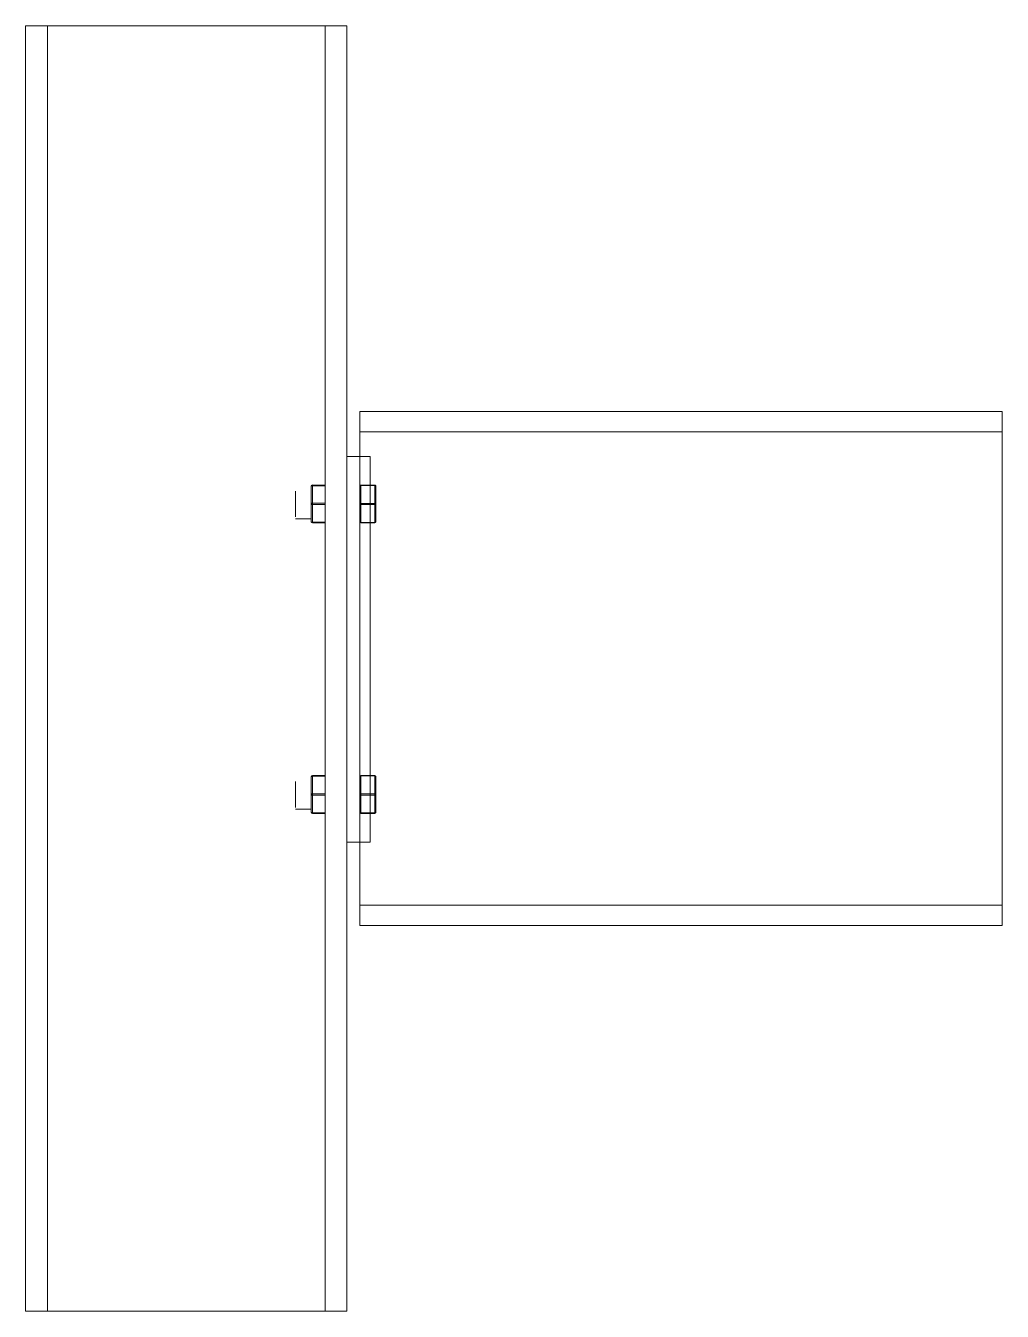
# Model space of a CAD drawing. Header units: millimetres. Extents: x 1095 to 1855, y 0 to 1000.
import ezdxf

# ---------------------------------------------------------------- set-up
doc = ezdxf.new("R2010")
doc.units = ezdxf.units.MM
doc.header["$MEASUREMENT"] = 0

# ---------------------------------------------------------------- blocks, each defined once
blk = doc.blocks.new('A$C644E708A')
at = {"color": 0, "linetype": 'Continuous', "lineweight": 0, "extrusion": (0, 1, 2.22045e-16)}
for p, q in [((-144.4, 1000), (-144.4, 0)), ((-144.4, 1000), (-127.4, 1000)), ((-144.4, 0), (-144.4, 1000)), ((-127.4, 1000), (-144.4, 1000)), ((-127.4, 1000), (-127.4, 0)), ((88.6, 1000), (-127.4, 1000)), ((-127.4, 1000), (88.6, 1000)), ((-127.4, 0), (-127.4, 1000)), ((105.6, 1000), (88.6, 1000)), ((88.6, 1000), (88.6, 0)), ((88.6, 1000), (105.6, 1000)), ((88.6, 0), (88.6, 1000)), ((105.6, 1000), (105.6, 0)), ((105.6, 0), (105.6, 1000)), ((115.6, 684), (115.6, 700)), ((115.6, 700), (615.6, 700)), ((615.6, 700), (115.6, 700)), ((115.6, 684), (115.6, 700)), ((615.6, 684), (615.6, 700)), ((615.6, 700), (615.6, 684)), ((615.6, 684), (115.6, 684)), ((115.6, 665), (115.6, 684)), ((115.6, 684), (615.6, 684)), ((115.6, 665), (115.6, 684)), ((615.6, 316), (615.6, 684)), ((615.6, 684), (615.6, 316)), ((115.6, 665), (105.6, 665)), ((115.6, 665), (105.6, 665)), ((115.6, 365.1), (115.6, 665)), ((115.6, 665), (123.6, 665)), ((115.6, 365.1), (115.6, 665)), ((115.6, 665), (123.6, 665)), ((123.6, 642.7), (123.6, 665)), ((123.6, 665), (123.6, 642.7)), ((77.7, 628), (77.7, 641.7)), ((77.7, 641.7), (77.7, 628)), ((78.8, 642.7), (78.8, 642.2)), ((88.6, 642.7), (78.8, 642.7)), ((88.6, 642.7), (78.8, 642.7)), ((78.8, 642.2), (78.8, 642.7)), ((78.8, 628.5), (78.8, 642.2)), ((78.8, 642.2), (88.6, 642.2)), ((78.8, 642.2), (88.6, 642.2)), ((78.8, 628.5), (78.8, 642.2)), ((116.4, 642.7), (116.4, 642.4)), ((127.4, 642.7), (116.4, 642.7)), ((116.4, 642.7), (127.4, 642.7)), ((116.4, 642.6), (116.4, 642.7)), ((116.4, 642.4), (116.4, 642.6)), ((116.4, 642.4), (116.4, 628.4)), ((127.4, 642.4), (116.4, 642.4)), ((116.4, 642.4), (127.4, 642.4)), ((116.4, 628.4), (116.4, 642.4)), ((123.6, 613.3), (123.6, 642.7)), ((123.6, 642.7), (123.6, 613.3)), ((127.4, 642.4), (127.4, 642.7)), ((127.4, 642.7), (127.4, 642.4)), ((127.4, 628.4), (127.4, 642.4)), ((127.4, 642.4), (127.4, 628.4)), ((128.1, 628), (128.1, 642)), ((128.1, 642), (128.1, 628)), ((65.6, 618), (65.6, 638)), ((65.6, 638), (65.6, 636.2)), ((65.6, 638), (65.6, 636.2)), ((65.6, 638), (65.6, 618)), ((65.6, 636.2), (65.6, 618)), ((77.7, 614.3), (77.7, 628)), ((77.7, 628), (77.7, 614.3)), ((78.8, 628.5), (78.8, 627.5)), ((88.6, 628.5), (78.8, 628.5)), ((88.6, 628.5), (78.8, 628.5)), ((78.8, 627.5), (78.8, 628.5)), ((78.8, 627.5), (88.6, 627.5)), ((78.8, 613.8), (78.8, 627.5)), ((78.8, 627.5), (88.6, 627.5)), ((78.8, 613.8), (78.8, 627.5)), ((116.4, 628.4), (116.4, 627.6)), ((127.4, 628.4), (116.4, 628.4)), ((116.4, 628.4), (127.4, 628.4)), ((116.4, 628), (116.4, 628.4)), ((116.4, 627.6), (116.4, 628)), ((116.4, 613.6), (116.4, 627.6)), ((116.4, 627.6), (127.4, 627.6)), ((116.4, 627.6), (116.4, 613.6)), ((127.4, 627.6), (116.4, 627.6)), ((127.4, 627.6), (127.4, 628.4)), ((127.4, 628.4), (127.4, 627.6)), ((127.4, 613.6), (127.4, 627.6)), ((127.4, 627.6), (127.4, 613.6)), ((128.1, 614), (128.1, 628)), ((128.1, 628), (128.1, 614)), ((65.6, 616.5), (77.7, 616.5)), ((77.7, 616.5), (65.6, 616.5)), ((88.6, 613.8), (78.8, 613.8)), ((78.8, 613.8), (78.8, 613.3)), ((88.6, 613.8), (78.8, 613.8)), ((78.8, 613.3), (78.8, 613.8)), ((78.8, 613.3), (88.6, 613.3)), ((78.8, 613.3), (88.6, 613.3)), ((116.4, 613.6), (127.4, 613.6)), ((116.4, 613.6), (116.4, 613.3)), ((127.4, 613.6), (116.4, 613.6)), ((116.4, 613.4), (116.4, 613.6)), ((116.4, 613.3), (116.4, 613.4)), ((116.4, 613.3), (127.4, 613.3)), ((127.4, 613.3), (116.4, 613.3)), ((123.6, 416.7), (123.6, 613.3)), ((123.6, 613.3), (123.6, 416.7)), ((127.4, 613.3), (127.4, 613.6)), ((127.4, 613.6), (127.4, 613.3)), ((65.6, 392), (65.6, 412)), ((65.6, 412), (65.6, 410.2)), ((65.6, 412), (65.6, 392)), ((65.6, 412), (65.6, 392)), ((77.7, 402), (77.7, 415.7)), ((77.7, 415.7), (77.7, 402)), ((77.7, 410.2), (77.7, 412)), ((78.8, 416.7), (78.8, 416.2)), ((88.6, 416.7), (78.8, 416.7)), ((88.6, 416.7), (78.8, 416.7)), ((78.8, 416.2), (78.8, 416.7)), ((78.8, 402.5), (78.8, 416.2)), ((78.8, 416.2), (88.6, 416.2)), ((78.8, 416.2), (88.6, 416.2)), ((78.8, 402.5), (78.8, 416.2)), ((116.4, 416.7), (116.4, 416.4)), ((127.4, 416.7), (116.4, 416.7)), ((116.4, 416.7), (127.4, 416.7)), ((116.4, 416.6), (116.4, 416.7)), ((116.4, 416.4), (116.4, 416.6)), ((116.4, 402.4), (116.4, 416.4)), ((116.4, 416.4), (127.4, 416.4)), ((116.4, 416.4), (116.4, 402.4)), ((127.4, 416.4), (116.4, 416.4)), ((123.6, 387.3), (123.6, 416.7)), ((123.6, 416.7), (123.6, 387.3)), ((127.4, 416.4), (127.4, 416.7)), ((127.4, 416.7), (127.4, 416.4)), ((127.4, 402.4), (127.4, 416.4)), ((127.4, 416.4), (127.4, 402.4)), ((128.1, 416), (128.1, 402)), ((128.1, 402), (128.1, 416)), ((77.7, 388.3), (77.7, 402)), ((77.7, 402), (77.7, 388.3)), ((78.8, 402.5), (78.8, 401.5)), ((88.6, 402.5), (78.8, 402.5)), ((88.6, 402.5), (78.8, 402.5)), ((78.8, 401.5), (78.8, 402.5)), ((78.8, 401.5), (88.6, 401.5)), ((78.8, 387.8), (78.8, 401.5)), ((78.8, 387.8), (78.8, 401.5)), ((78.8, 401.5), (88.6, 401.5)), ((116.4, 402.4), (116.4, 401.6)), ((127.4, 402.4), (116.4, 402.4)), ((116.4, 402.4), (127.4, 402.4)), ((116.4, 402), (116.4, 402.4)), ((116.4, 401.6), (116.4, 402)), ((116.4, 387.6), (116.4, 401.6)), ((116.4, 401.6), (127.4, 401.6)), ((116.4, 401.6), (116.4, 387.6)), ((127.4, 401.6), (116.4, 401.6)), ((127.4, 401.6), (127.4, 402.4)), ((127.4, 402.4), (127.4, 401.6)), ((127.4, 387.6), (127.4, 401.6)), ((127.4, 401.6), (127.4, 387.6)), ((128.1, 402), (128.1, 388)), ((128.1, 388), (128.1, 402)), ((65.6, 390.5), (77.7, 390.5)), ((77.7, 390.5), (65.6, 390.5)), ((88.6, 387.8), (78.8, 387.8)), ((78.8, 387.8), (78.8, 387.3)), ((88.6, 387.8), (78.8, 387.8)), ((78.8, 387.3), (78.8, 387.8)), ((78.8, 387.3), (88.6, 387.3)), ((78.8, 387.3), (88.6, 387.3)), ((116.4, 387.6), (116.4, 387.3)), ((127.4, 387.6), (116.4, 387.6)), ((116.4, 387.6), (127.4, 387.6)), ((116.4, 387.4), (116.4, 387.6)), ((116.4, 387.3), (116.4, 387.4)), ((116.4, 387.3), (127.4, 387.3)), ((127.4, 387.3), (116.4, 387.3)), ((123.6, 365), (123.6, 387.3)), ((123.6, 387.3), (123.6, 365)), ((127.4, 387.3), (127.4, 387.6)), ((127.4, 387.6), (127.4, 387.3)), ((105.6, 365), (115.5, 365)), ((105.6, 365), (115.5, 365)), ((115.5, 365), (115.6, 365)), ((115.5, 365), (115.6, 365)), ((115.6, 365), (115.6, 365.1)), ((115.6, 365), (115.6, 365.1)), ((115.6, 365), (115.6, 365)), ((115.6, 364.9), (115.6, 365)), ((115.6, 364.9), (115.6, 365)), ((115.6, 365), (115.7, 365)), ((115.7, 365), (115.6, 365)), ((115.6, 316), (115.6, 364.9)), ((115.6, 316), (115.6, 364.9)), ((115.7, 365), (123.6, 365)), ((123.6, 365), (115.7, 365)), ((115.6, 300), (115.6, 316)), ((115.6, 316), (615.6, 316)), ((615.6, 316), (115.6, 316)), ((115.6, 300), (115.6, 316)), ((615.6, 300), (615.6, 316)), ((615.6, 316), (615.6, 300)), ((115.6, 300), (615.6, 300)), ((615.6, 300), (115.6, 300)), ((-127.4, 0), (-144.4, 0)), ((-127.4, 0), (-144.4, 0)), ((88.6, 0), (-127.4, 0)), ((88.6, 0), (-127.4, 0)), ((105.6, 0), (88.6, 0)), ((105.6, 0), (88.6, 0))]:
    blk.add_line(p, q, dxfattribs=at)
at = {"color": 0, "linetype": 'Continuous', "lineweight": 0}
for centre, radius, start, end in [((78.8, 641.7), 1.06, 90, 180), ((78.8, 641.7), 1.06, 90, 180), ((116.4, 642), 0.735, 90, 180), ((116.4, 642), 0.735, 90, 180), ((127.4, 642), 0.735, 0, 90), ((127.4, 642), 0.735, 0, 90), ((78.8, 614.3), 1.06, 180, 270), ((78.8, 614.3), 1.06, 180, 270), ((116.4, 614), 0.735, 180, 270), ((116.4, 614), 0.735, 180, 270), ((127.4, 614), 0.735, 270, 0), ((127.4, 614), 0.735, 270, 0), ((78.8, 415.7), 1.06, 90, 180), ((78.8, 415.7), 1.06, 90, 180), ((116.4, 416), 0.735, 90, 180), ((116.4, 416), 0.735, 90, 180), ((127.4, 416), 0.735, 0, 90), ((127.4, 416), 0.735, 0, 90), ((78.8, 388.3), 1.06, 180, 270), ((78.8, 388.3), 1.06, 180, 270), ((116.4, 388), 0.735, 180, 270), ((116.4, 388), 0.735, 180, 270), ((127.4, 388), 0.735, 270, 0), ((127.4, 388), 0.735, 270, 0), ((115.6, 365), 0.1, 90, 180), ((115.6, 365), 0.1, 90, 180), ((115.6, 365), 0.1, 180, 270), ((115.6, 365), 0.1, 270, 90), ((115.6, 365), 0.1, 270, 90)]:
    blk.add_arc(centre, radius, start, end, dxfattribs=at)
for centre, major_axis, start_param, end_param in [((78.8, 641.7), (-1.06, 0), 4.71239, 6.28319), ((78.8, 641.7), (1.06, 0), 1.5708, 3.14159), ((116.4, 642), (-0.735, 0), 4.71239, 6.28319), ((116.4, 642), (0.735, 0), 1.5708, 3.14159), ((127.4, 642), (-0.735, 0), 3.14159, 4.71239), ((127.4, 642), (0.735, 0), 0, 1.5708), ((78.8, 628), (1.06, 0), 1.5708, 3.14159), ((78.8, 628), (-1.06, 0), 4.71239, 6.28319), ((78.8, 628), (-1.06, 0), 0, 1.5708), ((78.8, 628), (1.06, 0), 3.14159, 4.71239), ((116.4, 628), (0.735, 0), 1.5708, 3.14159), ((116.4, 628), (-0.735, 0), 4.71239, 6.28319), ((116.4, 628), (-0.735, 0), 0, 1.5708), ((116.4, 628), (0.735, 0), 3.14159, 4.71239), ((127.4, 628), (0.735, 0), 0, 1.5708), ((127.4, 628), (-0.735, 0), 3.14159, 4.71239), ((127.4, 628), (-0.735, 0), 1.5708, 3.14159), ((127.4, 628), (0.735, 0), 4.71239, 6.28319), ((78.8, 614.3), (1.06, 0), 3.14159, 4.71239), ((78.8, 614.3), (-1.06, 0), 0, 1.5708), ((116.4, 614), (0.735, 0), 3.14159, 4.71239), ((116.4, 614), (-0.735, 0), 0, 1.5708), ((127.4, 614), (0.735, 0), 4.71239, 6.28319), ((127.4, 614), (-0.735, 0), 1.5708, 3.14159), ((78.8, 415.7), (-1.06, 0), 4.71239, 6.28319), ((78.8, 415.7), (1.06, 0), 1.5708, 3.14159), ((116.4, 416), (-0.735, 0), 4.71239, 6.28319), ((116.4, 416), (0.735, 0), 1.5708, 3.14159), ((127.4, 416), (-0.735, 0), 3.14159, 4.71239), ((127.4, 416), (0.735, 0), 0, 1.5708), ((78.8, 402), (1.06, 0), 1.5708, 3.14159), ((78.8, 402), (-1.06, 0), 4.71239, 6.28319), ((78.8, 402), (-1.06, 0), 0, 1.5708), ((78.8, 402), (1.06, 0), 3.14159, 4.71239), ((116.4, 402), (0.735, 0), 1.5708, 3.14159), ((116.4, 402), (-0.735, 0), 4.71239, 6.28319), ((116.4, 402), (-0.735, 0), 0, 1.5708), ((116.4, 402), (0.735, 0), 3.14159, 4.71239), ((127.4, 402), (0.735, 0), 0, 1.5708), ((127.4, 402), (-0.735, 0), 3.14159, 4.71239), ((127.4, 402), (-0.735, 0), 1.5708, 3.14159), ((127.4, 402), (0.735, 0), 4.71239, 6.28319), ((78.8, 388.3), (1.06, 0), 3.14159, 4.71239), ((78.8, 388.3), (-1.06, 0), 0, 1.5708), ((116.4, 388), (0.735, 0), 3.14159, 4.71239), ((116.4, 388), (-0.735, 0), 0, 1.5708), ((127.4, 388), (0.735, 0), 4.71239, 6.28319), ((127.4, 388), (-0.735, 0), 1.5708, 3.14159)]:
    blk.add_ellipse(centre, major_axis=major_axis, ratio=0.5, start_param=start_param, end_param=end_param, dxfattribs=at)

msp = doc.modelspace()

# ---------------------------------------------------------------- block references
msp.add_blockref('A$C644E708A', (1239.7, 0, 37.3))

doc.saveas('drawing.dxf')
